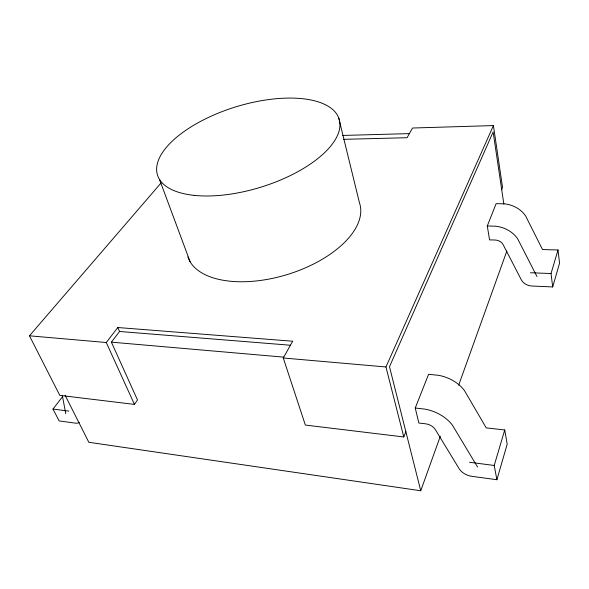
<?xml version="1.0" encoding="UTF-8"?>
<svg xmlns="http://www.w3.org/2000/svg" width="589" height="589" viewBox="0 0 589 589"><rect width="100%" height="100%" fill="white"/><g stroke="black" fill="none" stroke-linecap="round" stroke-linejoin="round"><path stroke-width="0.88" d="M496.895 479.726L507.195 444.135L504.729 429.963L486.242 427.894L464.515 390.662A29.833 19.592 22.2 0 0 438.209 375.267L428.578 374.309L415.245 408.008L418.853 423.035L425.538 423.793A9.549 6.037 22.9 0 1 435.293 429.521L459.258 468.881A12.678 7.76 21.1 0 0 471.922 476.339L496.895 479.726L494.215 465.457L504.729 429.963M552.688 286.939L559.55 263.231L558.011 249.986L542.506 249.559L525.749 216.178A24.421 19.076 17.5 0 0 504.228 203.809L496.122 203.661L487.294 225.97L489.547 239.892L495.165 240.025A7.767 5.942 18.3 0 1 503.109 244.612L521.434 280.025A10.315 7.672 16.2 0 0 531.793 286.018L552.688 286.939L551.039 273.532L558.011 249.986M65.085 395.226L88.851 442.287L420.745 490.755L440.329 436.228M458.676 385.162L506.864 251.01M290.414 345.235L119.545 331.482L111.395 342.157L137.495 399.975L134.447 404.4L59.783 395.366L29.45 335.804L106.27 342.518L117.793 327.528L292.696 341.23L283.272 357.994L305.352 425.067L403.782 436.964L405.865 431.7M501.695 189.577L502.55 187.412L493.42 125.582L412.536 128.019L407.087 137.716L343.652 139.335M403.782 436.964L385.957 366.969L493.42 125.582M79.309 422.372A9.991 5.257 35.3 0 1 75.289 423.123L59.15 420.929L52.981 409.06L62.486 396.743M29.45 335.804L160.907 183.142M342.496 135.448L409.362 133.615M487.294 225.97L495.599 226.205A25.121 19.231 18.3 0 1 517.746 238.965L536.962 276.521M530.424 272.744L551.039 273.532M111.395 342.157L283.743 357.14M283.272 357.994L385.957 366.969M415.245 408.008L425.162 409.164A30.908 19.533 22.8 0 1 452.411 425.162L477.546 466.989M469.536 462.269L494.215 465.457M52.981 409.06L68.854 411.115M106.27 342.518L134.447 404.4M117.793 327.528L119.545 331.482M159.553 179.579L190.092 261.715M420.745 490.755L389.491 366.726L493.133 131.951L503.853 204.125M338.8 118.279L359.445 202.741A89.962 46.59 -17.1 0 1 288.691 274.099A89.962 46.59 -17.1 0 1 187.884 256.9M62.331 395.506L65.747 413.677M194.179 195.371A95.028 42.062 -17.1 0 0 339.411 129.646A95.028 42.062 -17.1 0 0 211.164 116.18A95.028 42.062 -17.1 0 0 194.179 195.371"/></g></svg>
